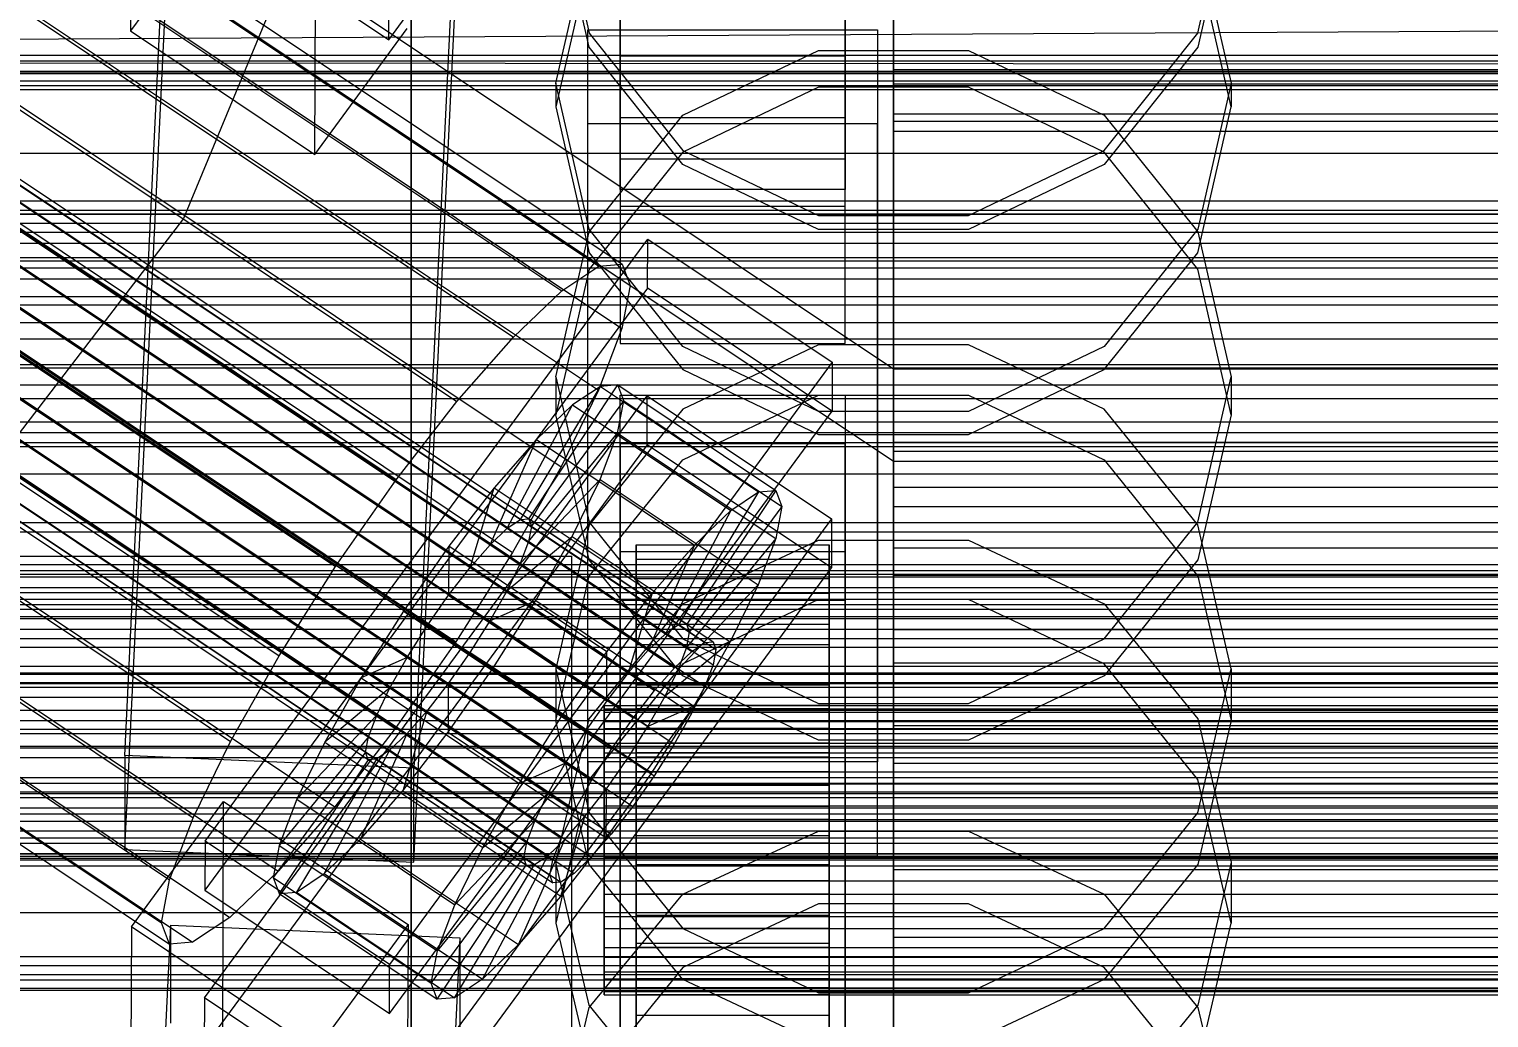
# Model space of a CAD drawing. Header units: millimetres. Extents: x -1970 to 59977, y -65068 to 6837.
# Drawn here: x -183.8 to -93, y -34363.7 to -34302.2 of the extents above; entities that cross this region are included whole.
import ezdxf

# ---------------------------------------------------------------- set-up
doc = ezdxf.new("R2010")
doc.units = ezdxf.units.MM
for name, color, linetype, lineweight in [('COTAS_O', 1, 'Continuous', 0), ('frontal_briquetadora', 7, 'Continuous', 0), ('frontal_C01', 7, 'Continuous', 0), ('frontal_C02', 7, 'Continuous', 0), ('frontal_C03', 7, 'Continuous', 0), ('frontal_mezcladora', 7, 'Continuous', 0), ('frontal_secador', 7, 'Continuous', 0), ('frontal_tolva', 7, 'Continuous', 0)]:
    doc.layers.add(name, color=color, linetype=linetype, lineweight=lineweight)
doc.dimstyles.new('R19_100', dxfattribs={"dimtxt": 250, "dimasz": 150, "dimexe": 150, "dimexo": 80, "dimgap": 100, "dimtad": 1, "dimtih": 1, "dimtoh": 1, "dimdsep": 46, "dimcen": 0.09, "dimadec": 0, "dimazin": 0, "dimtfac": 1, "dimtdec": 4, "dimtofl": 0, "dimtmove": 0, "dimatfit": 3, "dimfxl": 1, "dimtolj": 1, "dimtzin": 0, "dimarcsym": 0})

# ---------------------------------------------------------------- blocks, each defined once
blk = doc.blocks.new('*D39')
at = {"layer": 'COTAS_O', "color": 0, "lineweight": -2, "transparency": 16777216}
for p, q in [((-1725, -34320), (-1725, -33550)), ((1725, -34320), (1725, -33550)), ((-1575, -33700), (1575, -33700))]:
    blk.add_line(p, q, dxfattribs=at)
at = {"layer": 'COTAS_O', "color": 0, "transparency": 16777216}
for points in [[(-1575, -33675), (-1575, -33725), (-1725, -33700)], [(1575, -33675), (1575, -33725), (1725, -33700)]]:
    blk.add_solid(points, dxfattribs=at)
at = {"layer": 'Defpoints', "color": 0, "transparency": 16777216}
for p in [(1725, -33700), (-1725, -34400), (1725, -34400)]:
    blk.add_point(p, dxfattribs=at)
blk = doc.blocks.new('*D42')
at = {"layer": 'COTAS_O', "color": 0, "lineweight": -2, "transparency": 16777216}
for p, q in [((-570, -33700), (200, -33700)), ((50, -34750), (50, -33850)), ((-570, -34900), (200, -34900))]:
    blk.add_line(p, q, dxfattribs=at)
at = {"layer": 'COTAS_O', "color": 0, "transparency": 16777216}
for points in [[(25, -33850), (75, -33850), (50, -33700)], [(25, -34750), (75, -34750), (50, -34900)]]:
    blk.add_solid(points, dxfattribs=at)
at = {"layer": 'Defpoints', "color": 0, "transparency": 16777216}
for p in [(-650, -33700), (50, -33700), (-650, -34900)]:
    blk.add_point(p, dxfattribs=at)
blk = doc.blocks.new('*D43')
at = {"layer": 'COTAS_O', "color": 0, "lineweight": -2, "transparency": 16777216}
for p, q in [((-650, -34820), (-650, -34050)), ((650, -34820), (650, -34050)), ((-500, -34200), (500, -34200))]:
    blk.add_line(p, q, dxfattribs=at)
at = {"layer": 'COTAS_O', "color": 0, "transparency": 16777216}
for points in [[(-500, -34175), (-500, -34225), (-650, -34200)], [(500, -34175), (500, -34225), (650, -34200)]]:
    blk.add_solid(points, dxfattribs=at)
at = {"layer": 'Defpoints', "color": 0, "transparency": 16777216}
for p in [(650, -34200), (-650, -34900), (650, -34900)]:
    blk.add_point(p, dxfattribs=at)

msp = doc.modelspace()

# ---------------------------------------------------------------- linework, layer by layer
at = {"layer": 'frontal_briquetadora'}
for p, q in [((-160, -34302.341), (-160, -34284.973)), ((-160, -34307.656), (-160, -34288.435)), ((-160, -34307.682), (-160, -34288.446)), ((-160, -34289.389), (-160, -34306.421)), ((-160, -34289.82), (-160, -34309.026)), ((-160, -34292.221), (-160, -34306.82)), ((-160, -34303.498), (-160, -34293.039)), ((-151, -34293.364), (-148.92, -34302.464)), ((-111.08, -34302.464), (-109, -34293.364)), ((-160, -34294.247), (-160, -34314.065)), ((-160, -34294.5), (-160, -34313.519)), ((-160, -34294.515), (-160, -34313.55)), ((-160, -34294.704), (-160, -34313.651)), ((-160, -34294.867), (-160, -34314.683)), ((-148.92, -34303.343), (-151, -34294.247)), ((-109, -34294.247), (-111.08, -34303.343)), ((-160, -34315.301), (-160, -34295.487)), ((-160, -34296.162), (-160, -34305.188)), ((-151, -34305.584), (-148.92, -34296.503)), ((-111.08, -34296.503), (-109, -34305.584)), ((-148.92, -34297.965), (-151, -34307.055)), ((-109, -34307.055), (-111.08, -34297.964)), ((-160, -34318.183), (-160, -34299.541)), ((-160, -34300.517), (-160, -34319.289)), ((-160, -34300.538), (-160, -34319.325)), ((-160, -34317.401), (-160, -34302.341)), ((-148.92, -34302.464), (-143.093, -34309.762)), ((-116.907, -34309.762), (-111.08, -34302.464)), ((-160, -34307.765), (-160, -34303.498)), ((-143.094, -34310.629), (-148.92, -34303.343)), ((-143.093, -34307.571), (-134.673, -34303.551)), ((-134.673, -34303.551), (-125.327, -34303.551)), ((-125.327, -34303.551), (-116.907, -34307.571)), ((-111.08, -34303.343), (-116.906, -34310.629)), ((-160, -34305.188), (-160, -34307.765)), ((-151, -34305.584), (-151, -34307.055)), ((-148.92, -34314.665), (-151, -34305.584)), ((-134.674, -34305.831), (-143.094, -34309.876)), ((-125.326, -34305.831), (-134.674, -34305.831)), ((-116.906, -34309.876), (-125.326, -34305.831)), ((-109, -34305.584), (-111.08, -34314.665)), ((-109, -34305.584), (-109, -34307.055)), ((-160, -34306.421), (-160, -34320.524)), ((-160, -34306.82), (-160, -34316.575)), ((-160, -34326.072), (-160, -34307.656)), ((-160, -34326.113), (-160, -34307.682)), ((-151, -34307.055), (-148.92, -34316.128)), ((-148.92, -34314.816), (-143.093, -34307.571)), ((-116.907, -34307.571), (-111.08, -34314.816)), ((-111.08, -34316.128), (-109, -34307.055)), ((-160, -34309.026), (-160, -34326.924)), ((-143.094, -34309.876), (-148.92, -34317.151)), ((-143.093, -34309.762), (-134.673, -34313.812)), ((-125.327, -34313.812), (-116.907, -34309.762)), ((-111.08, -34317.151), (-116.906, -34309.876)), ((-134.674, -34314.669), (-143.094, -34310.629)), ((-116.906, -34310.629), (-125.326, -34314.669)), ((-160, -34313.519), (-160, -34331.59)), ((-160, -34313.55), (-160, -34331.635)), ((-160, -34313.651), (-160, -34331.113)), ((-160, -34314.065), (-160, -34333.784)), ((-134.673, -34313.812), (-125.327, -34313.812)), ((-160, -34314.683), (-160, -34334.398)), ((-151, -34323.849), (-148.92, -34314.816)), ((-143.093, -34321.948), (-148.92, -34314.665)), ((-125.326, -34314.669), (-134.674, -34314.669)), ((-111.08, -34314.665), (-116.907, -34321.948)), ((-111.08, -34314.816), (-109, -34323.849)), ((-160, -34335.011), (-160, -34315.301)), ((-160, -34316.575), (-160, -34320)), ((-148.92, -34316.128), (-143.094, -34323.39)), ((-116.906, -34323.39), (-111.08, -34316.128)), ((-160, -34327.861), (-160, -34317.401)), ((-148.92, -34317.151), (-151, -34326.199)), ((-109, -34326.199), (-111.08, -34317.151)), ((-160, -34335.166), (-160, -34318.183)), ((-160, -34319.289), (-160, -34336.971)), ((-160, -34319.325), (-160, -34337.021)), ((-160, -34320.524), (-160, -34329.551)), ((-134.673, -34321.854), (-143.093, -34325.844)), ((-134.673, -34325.989), (-143.093, -34321.948)), ((-125.327, -34321.854), (-134.673, -34321.854)), ((-116.907, -34325.844), (-125.327, -34321.854)), ((-116.907, -34321.948), (-125.327, -34325.989)), ((-151, -34323.849), (-151, -34326.199)), ((-151, -34323.849), (-148.92, -34332.883)), ((-143.094, -34323.39), (-134.674, -34327.416)), ((-125.326, -34327.416), (-116.906, -34323.39)), ((-111.08, -34332.883), (-109, -34323.849)), ((-109, -34323.849), (-109, -34326.199)), ((-143.094, -34329.005), (-134.674, -34324.981)), ((-134.674, -34324.981), (-125.326, -34324.981)), ((-125.326, -34324.981), (-116.906, -34329.005)), ((-143.093, -34325.844), (-148.92, -34333.033)), ((-111.08, -34333.033), (-116.907, -34325.844)), ((-160, -34343.231), (-160, -34326.072)), ((-160, -34343.286), (-160, -34326.113)), ((-148.92, -34335.219), (-151, -34326.199)), ((-125.327, -34325.989), (-134.673, -34325.989)), ((-109, -34326.199), (-111.08, -34335.22)), ((-160, -34326.924), (-160, -34342.827)), ((-134.674, -34327.416), (-125.326, -34327.416)), ((-160, -34332.127), (-160, -34327.861)), ((-160, -34329.551), (-160, -34332.127)), ((-148.92, -34336.235), (-143.094, -34329.005)), ((-116.906, -34329.005), (-111.08, -34336.235)), ((-160, -34331.113), (-160, -34346.418)), ((-160, -34331.59), (-160, -34348.267)), ((-160, -34331.635), (-160, -34348.326)), ((-148.92, -34333.033), (-151, -34341.997)), ((-148.92, -34332.883), (-143.093, -34340.127)), ((-116.907, -34340.127), (-111.08, -34332.883)), ((-109, -34341.997), (-111.08, -34333.033)), ((-160, -34333.784), (-160, -34353.351)), ((-143.093, -34337.96), (-134.673, -34333.996)), ((-134.673, -34333.996), (-125.327, -34333.996)), ((-125.327, -34333.996), (-116.907, -34337.96)), ((-160, -34334.398), (-160, -34353.959)), ((-160, -34354.568), (-160, -34335.011)), ((-160, -34349.836), (-160, -34335.166)), ((-143.094, -34342.432), (-148.92, -34335.219)), ((-111.08, -34335.22), (-116.906, -34342.432)), ((-151, -34345.219), (-148.92, -34336.235)), ((-111.08, -34336.235), (-109, -34345.219)), ((-160, -34336.971), (-160, -34353.127)), ((-160, -34337.021), (-160, -34353.19)), ((-134.674, -34337.684), (-143.094, -34341.688)), ((-125.326, -34337.684), (-134.674, -34337.684)), ((-116.906, -34341.688), (-125.326, -34337.684)), ((-148.92, -34345.102), (-143.093, -34337.96)), ((-116.907, -34337.96), (-111.08, -34345.102)), ((-143.093, -34340.127), (-134.673, -34344.148)), ((-125.327, -34344.148), (-116.907, -34340.127)), ((-151, -34341.997), (-151, -34345.219)), ((-151, -34341.997), (-148.92, -34350.961)), ((-143.094, -34341.688), (-148.92, -34348.879)), ((-111.08, -34348.879), (-116.906, -34341.688)), ((-111.08, -34350.961), (-109, -34341.997)), ((-109, -34341.997), (-109, -34345.219)), ((-160, -34342.827), (-160, -34356.124)), ((-134.674, -34346.427), (-143.094, -34342.432)), ((-116.906, -34342.432), (-125.326, -34346.427)), ((-160, -34358.71), (-160, -34343.231)), ((-160, -34358.777), (-160, -34343.286)), ((-134.673, -34344.148), (-125.327, -34344.148)), ((-151, -34354.009), (-148.92, -34345.102)), ((-148.92, -34354.166), (-151, -34345.219)), ((-111.08, -34345.102), (-109, -34354.009)), ((-109, -34345.219), (-111.08, -34354.166)), ((-160, -34346.418), (-160, -34358.978)), ((-125.326, -34346.427), (-134.674, -34346.427)), ((-160, -34348.267), (-160, -34363.141)), ((-160, -34348.326), (-160, -34363.212)), ((-148.92, -34348.879), (-151, -34357.809)), ((-109, -34357.809), (-111.08, -34348.879)), ((-160, -34361.631), (-160, -34349.836)), ((-148.92, -34350.961), (-143.093, -34358.15)), ((-116.907, -34358.15), (-111.08, -34350.961)), ((-143.093, -34356.004), (-134.673, -34352.087)), ((-134.673, -34352.087), (-125.327, -34352.087)), ((-125.327, -34352.087), (-116.907, -34356.004)), ((-160, -34353.127), (-160, -34367.36)), ((-160, -34353.19), (-160, -34367.434)), ((-160, -34353.351), (-160, -34372.717)), ((-160, -34353.959), (-160, -34373.318)), ((-151, -34354.009), (-151, -34357.809)), ((-148.92, -34362.915), (-151, -34354.009)), ((-109, -34354.009), (-111.08, -34362.915)), ((-109, -34354.009), (-109, -34357.809)), ((-160, -34373.92), (-160, -34354.568)), ((-143.094, -34361.311), (-148.92, -34354.166)), ((-111.08, -34354.166), (-116.906, -34361.311)), ((-160, -34356.124), (-160, -34366.303)), ((-148.92, -34363.062), (-143.093, -34356.004)), ((-134.674, -34356.608), (-143.094, -34360.574)), ((-125.326, -34356.608), (-134.674, -34356.608)), ((-116.906, -34360.574), (-125.326, -34356.608)), ((-116.907, -34356.004), (-111.08, -34363.062)), ((-151, -34357.809), (-148.92, -34366.693)), ((-143.093, -34358.15), (-134.673, -34362.14)), ((-125.327, -34362.14), (-116.907, -34358.15)), ((-111.08, -34366.693), (-109, -34357.809)), ((-160, -34372.127), (-160, -34358.71)), ((-160, -34372.205), (-160, -34358.777)), ((-160, -34358.978), (-160, -34368.312)), ((-143.094, -34360.574), (-148.92, -34367.693)), ((-134.674, -34365.266), (-143.094, -34361.311)), ((-116.906, -34361.311), (-125.326, -34365.266)), ((-111.08, -34367.692), (-116.906, -34360.574)), ((-160, -34370.096), (-160, -34361.631)), ((-134.673, -34362.14), (-125.327, -34362.14)), ((-160, -34363.141), (-160, -34375.844)), ((-151, -34371.863), (-148.92, -34363.062)), ((-143.093, -34370.057), (-148.92, -34362.915)), ((-111.08, -34362.915), (-116.907, -34370.057)), ((-111.08, -34363.062), (-109, -34371.863)), ((-160, -34363.212), (-160, -34375.925))]:
    msp.add_line(p, q, dxfattribs=at)
at = {"layer": 'frontal_C01'}
for p, q in [((-130, -34323.357), (-130, -34026.66)), ((-130, -34032.379), (-130, -34329.075)), ((-332.629, -34193.949), (-148.32, -34316.947)), ((-331.181, -34193.834), (-146.872, -34316.832)), ((-330.692, -34195.16), (-146.383, -34318.158)), ((-334.938, -34195.496), (-150.629, -34318.495)), ((-355.53, -34197.684), (-141.731, -34340.362)), ((-355.017, -34197.643), (-141.218, -34340.321)), ((-331.197, -34197.836), (-146.887, -34320.834)), ((-356.348, -34198.233), (-142.549, -34340.91)), ((-354.844, -34198.113), (-141.045, -34340.791)), ((-337.95, -34198.371), (-153.641, -34321.37)), ((-357.415, -34199.251), (-143.617, -34341.929)), ((-355.022, -34199.061), (-141.224, -34341.739)), ((-355.541, -34200.424), (-141.742, -34343.101)), ((-358.659, -34200.671), (-144.861, -34343.349)), ((-146.196, -34345.072), (-359.995, -34202.395)), ((-356.363, -34202.107), (-142.565, -34344.784)), ((-341.461, -34202.378), (-157.152, -34325.376)), ((-332.659, -34201.68), (-148.35, -34324.678)), ((-357.434, -34203.996), (-143.635, -34346.674)), ((-361.332, -34204.305), (-147.533, -34346.983)), ((-358.68, -34205.963), (-144.881, -34348.641)), ((-362.578, -34206.272), (-148.779, -34348.95)), ((-334.981, -34206.43), (-150.672, -34329.428)), ((-360.017, -34207.873), (-146.218, -34350.551)), ((-160.922, -34330.241), (-345.231, -34207.243)), ((-363.648, -34208.161), (-149.85, -34350.839)), ((-361.352, -34209.597), (-147.554, -34352.275)), ((-364.471, -34209.844), (-150.672, -34352.522)), ((-364.989, -34211.206), (-151.191, -34353.884)), ((-362.596, -34211.017), (-148.798, -34353.694)), ((-365.168, -34212.155), (-151.369, -34354.832)), ((-363.664, -34212.035), (-149.865, -34354.713)), ((-338.003, -34211.762), (-153.694, -34334.76)), ((-364.995, -34212.624), (-151.196, -34355.302)), ((-364.482, -34212.584), (-150.683, -34355.262)), ((-349.002, -34212.634), (-164.693, -34335.632)), ((-341.52, -34217.313), (-157.211, -34340.311)), ((-352.519, -34218.185), (-168.21, -34341.184)), ((-345.291, -34222.705), (-160.982, -34345.703)), ((-355.541, -34223.518), (-171.232, -34346.516)), ((-349.061, -34227.57), (-164.752, -34350.568)), ((-357.863, -34228.268), (-173.554, -34351.266)), ((-359.326, -34232.112), (-175.016, -34355.11)), ((-352.572, -34231.576), (-168.263, -34354.574)), ((-359.83, -34234.788), (-175.521, -34357.786)), ((-355.584, -34234.451), (-171.275, -34357.449)), ((-357.893, -34235.999), (-173.584, -34358.997)), ((-359.341, -34236.114), (-175.032, -34359.112)), ((-130, -34323.357), (-228.298, -34257.758)), ((-228.298, -34263.476), (-130, -34329.075)), ((-172.809, -34352.722), (-145.277, -34315.278)), ((-145.289, -34318.322), (-145.277, -34315.278)), ((-145.277, -34315.278), (-133.809, -34322.931)), ((-148.32, -34316.947), (-146.872, -34316.832)), ((-146.872, -34316.832), (-146.383, -34318.158)), ((-150.629, -34318.495), (-148.32, -34316.947)), ((-145.289, -34318.322), (-172.821, -34355.766)), ((-153.641, -34321.37), (-150.629, -34318.495)), ((-146.383, -34318.158), (-146.887, -34320.834)), ((-133.821, -34325.975), (-145.289, -34318.322)), ((-157.152, -34325.376), (-153.641, -34321.37)), ((-146.887, -34320.834), (-148.35, -34324.678)), ((-133.809, -34322.931), (-161.341, -34360.375)), ((-133.809, -34322.931), (-133.821, -34325.975)), ((-130, -34620.053), (-130, -34323.357)), ((0, -34323.357), (-130, -34323.357)), ((-172.847, -34362.462), (-145.315, -34325.018)), ((-153.199, -34332.709), (-148.226, -34324.431)), ((-152.686, -34332.668), (-147.143, -34324.345)), ((-148.35, -34324.678), (-150.672, -34329.428)), ((-148.226, -34324.431), (-149.953, -34325.589)), ((-147.143, -34324.345), (-148.226, -34324.431)), ((-148.226, -34324.431), (-138.396, -34330.991)), ((-147.143, -34324.345), (-137.313, -34330.905)), ((-146.777, -34325.337), (-147.143, -34324.345)), ((-147, -34328.013), (-147, -34324.969)), ((-147, -34324.969), (-133, -34324.969)), ((-147, -34370.692), (-147, -34324.969)), ((-145.327, -34328.062), (-145.315, -34325.018)), ((-145.315, -34325.018), (-133.847, -34332.671)), ((-133, -34324.969), (-133, -34328.013)), ((-133, -34324.969), (-133, -34370.692)), ((-160.922, -34330.241), (-157.152, -34325.376)), ((-154.017, -34333.257), (-149.953, -34325.589)), ((-152.513, -34333.138), (-146.777, -34325.337)), ((-149.953, -34325.589), (-152.207, -34327.739)), ((-149.953, -34325.589), (-140.123, -34332.149)), ((-147.155, -34327.339), (-146.777, -34325.337)), ((-146.777, -34325.337), (-136.948, -34331.897)), ((-161.353, -34363.419), (-133.821, -34325.975)), ((-155.085, -34334.276), (-152.207, -34327.739)), ((-152.207, -34327.739), (-154.833, -34330.736)), ((-152.692, -34334.086), (-147.155, -34327.339)), ((-152.207, -34327.739), (-142.377, -34334.299)), ((-148.249, -34330.214), (-147.155, -34327.339)), ((-147.155, -34327.339), (-137.325, -34333.899)), ((-145.327, -34328.062), (-172.859, -34365.506)), ((-133, -34328.013), (-147, -34328.013)), ((-147, -34328.013), (-147, -34373.736)), ((-133.859, -34335.715), (-145.327, -34328.062)), ((-133, -34373.736), (-133, -34328.013)), ((-130, -34329.075), (-130, -34327.899)), ((-130, -34327.899), (-130, -34328.451)), ((-130, -34327.899), (130, -34327.899)), ((-130, -34328.451), (-130, -34330.695)), ((-130, -34328.451), (130, -34328.451)), ((-150.672, -34329.428), (-153.694, -34334.76)), ((-130, -34329.075), (-130, -34625.771)), ((-130, -34329.075), (0, -34329.075)), ((-130, -34331.9), (-130, -34329.075)), ((-130, -34329.075), (130, -34329.075)), ((-164.693, -34335.632), (-160.922, -34330.241)), ((-153.21, -34335.448), (-148.249, -34330.214)), ((-149.985, -34333.767), (-148.249, -34330.214)), ((-148.249, -34330.214), (-138.419, -34336.774)), ((-154.833, -34330.736), (-157.653, -34334.375)), ((-156.329, -34335.695), (-154.833, -34330.736)), ((-154.833, -34330.736), (-145.003, -34337.296)), ((-138.396, -34330.991), (-143.369, -34339.269)), ((-137.313, -34330.905), (-142.856, -34339.228)), ((-140.123, -34332.149), (-138.396, -34330.991)), ((-138.396, -34330.991), (-137.313, -34330.905)), ((-137.313, -34330.905), (-136.948, -34331.897)), ((-130, -34330.695), (-130, -34334.477)), ((-130, -34330.695), (130, -34330.695)), ((-140.123, -34332.149), (-144.188, -34339.817)), ((-136.948, -34331.897), (-142.683, -34339.698)), ((-142.377, -34334.299), (-140.123, -34332.149)), ((-136.948, -34331.897), (-137.325, -34333.899)), ((-130, -34336.182), (-130, -34331.9)), ((-130, -34331.9), (130, -34331.9)), ((-133.847, -34332.671), (-161.379, -34370.115)), ((-154.017, -34333.257), (-153.199, -34332.709)), ((-153.199, -34332.709), (-152.686, -34332.668)), ((-143.369, -34339.269), (-153.199, -34332.709)), ((-152.513, -34333.138), (-152.692, -34334.086)), ((-142.856, -34339.228), (-152.686, -34332.668)), ((-152.686, -34332.668), (-152.513, -34333.138)), ((-142.683, -34339.698), (-152.513, -34333.138)), ((-133.847, -34332.671), (-133.859, -34335.715)), ((-155.085, -34334.276), (-154.017, -34333.257)), ((-154.033, -34337.131), (-149.985, -34333.767)), ((-144.188, -34339.817), (-154.017, -34333.257)), ((-152.692, -34334.086), (-153.21, -34335.448)), ((-142.862, -34340.646), (-152.692, -34334.086)), ((-152.246, -34337.756), (-149.985, -34333.767)), ((-149.985, -34333.767), (-140.156, -34340.327)), ((-137.325, -34333.899), (-142.862, -34340.646)), ((-137.325, -34333.899), (-138.419, -34336.774)), ((-157.653, -34334.375), (-160.474, -34338.409)), ((-157.653, -34334.375), (-157.665, -34337.419)), ((-147.823, -34340.935), (-157.653, -34334.375)), ((-153.694, -34334.76), (-157.211, -34340.311)), ((-156.329, -34335.695), (-155.085, -34334.276)), ((-145.255, -34340.836), (-155.085, -34334.276)), ((-147, -34337.753), (-147, -34334.709)), ((-147, -34334.709), (-133, -34334.709)), ((-147, -34380.432), (-147, -34334.709)), ((-146, -34344.28), (-146, -34334.291)), ((-146, -34334.291), (-146, -34334.705)), ((-146, -34334.291), (-134, -34334.291)), ((-146, -34335.171), (-146, -34334.291)), ((-146, -34344.476), (-146, -34334.705)), ((-146, -34334.705), (-146, -34336.383)), ((-146, -34334.705), (-134, -34334.705)), ((-142.377, -34334.299), (-145.255, -34340.836)), ((-145.003, -34337.296), (-142.377, -34334.299)), ((-134, -34334.705), (-134, -34334.291)), ((-134, -34334.291), (-134, -34344.28)), ((-134, -34334.291), (-134, -34335.171)), ((-134, -34336.383), (-134, -34334.705)), ((-134, -34334.705), (-134, -34344.476)), ((-133, -34334.709), (-133, -34337.753)), ((-133, -34334.709), (-133, -34380.432)), ((-130, -34334.477), (-130, -34339.54)), ((-130, -34334.477), (130, -34334.477)), ((-168.21, -34341.184), (-164.693, -34335.632)), ((-161.391, -34373.159), (-133.859, -34335.715)), ((-157.665, -34337.419), (-156.329, -34335.695)), ((-146.499, -34342.255), (-156.329, -34335.695)), ((-153.21, -34335.448), (-154.033, -34337.131)), ((-143.38, -34342.008), (-153.21, -34335.448)), ((-146, -34344.697), (-146, -34335.171)), ((-146, -34335.171), (-134, -34335.171)), ((-146, -34337.285), (-146, -34335.171)), ((-134, -34335.171), (-134, -34344.697)), ((-134, -34335.171), (-134, -34337.285)), ((-146, -34345.271), (-146, -34336.383)), ((-146, -34336.383), (-146, -34339.212)), ((-146, -34336.383), (-134, -34336.383)), ((-138.419, -34336.774), (-143.38, -34342.008)), ((-138.419, -34336.774), (-140.156, -34340.327)), ((-134, -34339.212), (-134, -34336.383)), ((-134, -34336.383), (-134, -34345.271)), ((-130, -34341.628), (-130, -34336.182)), ((-130, -34336.182), (130, -34336.182)), ((-159.001, -34339.33), (-157.665, -34337.419)), ((-157.665, -34337.419), (-147.835, -34343.979)), ((-154.033, -34337.131), (-155.103, -34339.021)), ((-144.203, -34343.691), (-154.033, -34337.131)), ((-147.823, -34340.935), (-145.003, -34337.296)), ((-145.003, -34337.296), (-146.499, -34342.255)), ((-146, -34345.698), (-146, -34337.285)), ((-146, -34337.285), (-134, -34337.285)), ((-146, -34340.488), (-146, -34337.285)), ((-134, -34337.285), (-134, -34345.698)), ((-134, -34337.285), (-134, -34340.488)), ((-160.474, -34338.409), (-163.105, -34342.561)), ((-159.001, -34339.33), (-160.474, -34338.409)), ((-160.474, -34338.409), (-150.644, -34344.968)), ((-155.103, -34339.021), (-152.246, -34337.756)), ((-154.877, -34341.909), (-152.246, -34337.756)), ((-152.246, -34337.756), (-142.416, -34344.316)), ((-133, -34337.753), (-147, -34337.753)), ((-147, -34337.753), (-147, -34383.476)), ((-133, -34383.476), (-133, -34337.753)), ((-160.247, -34341.297), (-159.001, -34339.33)), ((-149.171, -34345.889), (-159.001, -34339.33)), ((-155.103, -34339.021), (-156.35, -34340.987)), ((-145.274, -34345.58), (-155.103, -34339.021)), ((-146, -34346.611), (-146, -34339.212)), ((-146, -34339.212), (-146, -34343)), ((-146, -34339.212), (-134, -34339.212)), ((-143.369, -34339.269), (-144.188, -34339.817)), ((-142.856, -34339.228), (-143.369, -34339.269)), ((-142.683, -34339.698), (-142.856, -34339.228)), ((-134, -34343), (-134, -34339.212)), ((-134, -34339.212), (-134, -34346.611)), ((-130, -34339.54), (-130, -34345.539)), ((-130, -34339.54), (130, -34339.54)), ((-157.211, -34340.311), (-160.982, -34345.703)), ((-144.188, -34339.817), (-145.255, -34340.836)), ((-140.156, -34340.327), (-144.203, -34343.691)), ((-142.862, -34340.646), (-142.683, -34339.698)), ((-142.549, -34340.91), (-141.731, -34340.362)), ((-140.156, -34340.327), (-142.416, -34344.316)), ((-141.731, -34340.362), (-141.218, -34340.321)), ((-141.218, -34340.321), (-141.045, -34340.791)), ((-171.232, -34346.516), (-168.21, -34341.184)), ((-160.247, -34341.297), (-163.105, -34342.561)), ((-161.318, -34343.186), (-160.247, -34341.297)), ((-150.417, -34347.856), (-160.247, -34341.297)), ((-156.35, -34340.987), (-157.686, -34342.898)), ((-156.35, -34340.987), (-154.877, -34341.909)), ((-146.52, -34347.547), (-156.35, -34340.987)), ((-150.644, -34344.968), (-147.823, -34340.935)), ((-147.835, -34343.979), (-147.823, -34340.935)), ((-145.255, -34340.836), (-146.499, -34342.255)), ((-146, -34347.215), (-146, -34340.488)), ((-146, -34340.488), (-134, -34340.488)), ((-146, -34344.562), (-146, -34340.488)), ((-143.617, -34341.929), (-142.549, -34340.91)), ((-143.38, -34342.008), (-142.862, -34340.646)), ((-141.045, -34340.791), (-141.224, -34341.739)), ((-134, -34340.488), (-134, -34347.215)), ((-134, -34340.488), (-134, -34344.562)), ((-157.698, -34345.942), (-154.877, -34341.909)), ((-154.877, -34341.909), (-145.047, -34348.468)), ((-146.499, -34342.255), (-147.835, -34343.979)), ((-144.861, -34343.349), (-143.617, -34341.929)), ((-144.203, -34343.691), (-143.38, -34342.008)), ((-141.224, -34341.739), (-141.742, -34343.101)), ((-130, -34347.868), (-130, -34341.628)), ((-130, -34341.628), (130, -34341.628)), ((-163.105, -34342.561), (-165.365, -34346.55)), ((-163.105, -34342.561), (-153.275, -34349.121)), ((-157.686, -34342.898), (-159.022, -34344.622)), ((-157.686, -34342.898), (-157.698, -34345.942)), ((-147.856, -34349.458), (-157.686, -34342.898)), ((-146, -34348.405), (-146, -34343)), ((-146, -34343), (-146, -34347.487)), ((-146, -34343), (-134, -34343)), ((-141.742, -34343.101), (-142.565, -34344.784)), ((-134, -34347.487), (-134, -34343)), ((-134, -34343), (-134, -34348.405)), ((-161.318, -34343.186), (-165.365, -34346.55)), ((-162.14, -34344.869), (-161.318, -34343.186)), ((-151.488, -34349.746), (-161.318, -34343.186)), ((-147.835, -34343.979), (-149.171, -34345.889)), ((-146.196, -34345.072), (-144.861, -34343.349)), ((-145.274, -34345.58), (-144.203, -34343.691)), ((-162.14, -34344.869), (-167.102, -34350.103)), ((-162.659, -34346.231), (-162.14, -34344.869)), ((-152.311, -34351.429), (-162.14, -34344.869)), ((-159.022, -34344.622), (-160.518, -34349.581)), ((-159.022, -34344.622), (-160.266, -34346.041)), ((-149.192, -34351.182), (-159.022, -34344.622)), ((-153.275, -34349.121), (-150.644, -34344.968)), ((-150.644, -34344.968), (-149.171, -34345.889)), ((-148, -34344.697), (-148, -34344.28)), ((-148, -34344.28), (-148, -34344.476)), ((-148, -34344.28), (148, -34344.28)), ((-148, -34344.476), (-148, -34345.271)), ((-148, -34344.476), (148, -34344.476)), ((-148, -34345.698), (-148, -34344.697)), ((-148, -34344.697), (148, -34344.697)), ((-146, -34344.476), (-146, -34344.28)), ((-134, -34344.28), (-146, -34344.28)), ((-146, -34344.28), (-146, -34344.697)), ((-146, -34345.271), (-146, -34344.476)), ((-134, -34344.476), (-146, -34344.476)), ((-146, -34349.145), (-146, -34344.562)), ((-146, -34344.562), (-134, -34344.562)), ((-146, -34349.229), (-146, -34344.562)), ((-134, -34344.697), (-146, -34344.697)), ((-146, -34344.697), (-146, -34345.698)), ((-142.416, -34344.316), (-145.274, -34345.58)), ((-142.416, -34344.316), (-145.047, -34348.468)), ((-142.565, -34344.784), (-143.635, -34346.674)), ((-134, -34344.28), (-134, -34344.476)), ((-134, -34344.697), (-134, -34344.28)), ((-134, -34344.476), (-134, -34345.271)), ((-134, -34344.562), (-134, -34349.145)), ((-134, -34344.562), (-134, -34349.229)), ((-134, -34345.698), (-134, -34344.697)), ((-160.982, -34345.703), (-164.752, -34350.568)), ((-149.171, -34345.889), (-150.417, -34347.856)), ((-148, -34345.271), (-148, -34346.611)), ((-148, -34345.271), (148, -34345.271)), ((-148, -34347.215), (-148, -34345.698)), ((-148, -34345.698), (148, -34345.698)), ((-147.533, -34346.983), (-146.196, -34345.072)), ((-146.52, -34347.547), (-145.274, -34345.58)), ((-146, -34346.611), (-146, -34345.271)), ((-134, -34345.271), (-146, -34345.271)), ((-134, -34345.698), (-146, -34345.698)), ((-146, -34345.698), (-146, -34347.215)), ((-134, -34345.271), (-134, -34346.611)), ((-134, -34347.215), (-134, -34345.698)), ((-130, -34345.539), (-130, -34352.064)), ((130, -34345.539), (-130, -34345.539)), ((-173.554, -34351.266), (-171.232, -34346.516)), ((-162.659, -34346.231), (-168.196, -34352.978)), ((-165.365, -34346.55), (-167.102, -34350.103)), ((-165.365, -34346.55), (-155.535, -34353.109)), ((-160.266, -34346.041), (-163.144, -34352.578)), ((-162.837, -34347.179), (-162.659, -34346.231)), ((-152.829, -34352.791), (-162.659, -34346.231)), ((-160.266, -34346.041), (-161.333, -34347.06)), ((-160.518, -34349.581), (-157.698, -34345.942)), ((-150.436, -34352.601), (-160.266, -34346.041)), ((-157.698, -34345.942), (-147.868, -34352.502)), ((-148, -34346.611), (-148, -34348.405)), ((-148, -34346.611), (148, -34346.611)), ((-146, -34348.405), (-146, -34346.611)), ((-134, -34346.611), (-146, -34346.611)), ((-143.635, -34346.674), (-144.881, -34348.641)), ((-134, -34346.611), (-134, -34348.405)), ((-162.837, -34347.179), (-168.573, -34354.98)), ((-162.664, -34347.649), (-168.208, -34355.972)), ((-162.151, -34347.608), (-167.125, -34355.886)), ((-161.333, -34347.06), (-165.397, -34354.728)), ((-162.664, -34347.649), (-162.837, -34347.179)), ((-153.008, -34353.739), (-162.837, -34347.179)), ((-162.151, -34347.608), (-162.664, -34347.649)), ((-152.835, -34354.209), (-162.664, -34347.649)), ((-161.333, -34347.06), (-162.151, -34347.608)), ((-152.321, -34354.168), (-162.151, -34347.608)), ((-151.503, -34353.62), (-161.333, -34347.06)), ((-148.779, -34348.95), (-147.533, -34346.983)), ((-148, -34349.145), (-148, -34347.215)), ((-148, -34347.215), (148, -34347.215)), ((-147.856, -34349.458), (-146.52, -34347.547)), ((-145.047, -34348.468), (-146.52, -34347.547)), ((-134, -34347.215), (-146, -34347.215)), ((-146, -34347.215), (-146, -34349.145)), ((-146, -34347.487), (-146, -34350.531)), ((-134, -34347.487), (-146, -34347.487)), ((-146, -34347.487), (-146, -34352.368)), ((-134, -34349.145), (-134, -34347.215)), ((-134, -34350.531), (-134, -34347.487)), ((-134, -34352.368), (-134, -34347.487)), ((-153.275, -34349.121), (-150.417, -34347.856)), ((-150.417, -34347.856), (-151.488, -34349.746)), ((-148, -34348.405), (-148, -34350.531)), ((-148, -34348.405), (148, -34348.405)), ((-145.047, -34348.468), (-147.868, -34352.502)), ((-146, -34350.531), (-146, -34348.405)), ((-134, -34348.405), (-146, -34348.405)), ((-134, -34348.405), (-134, -34350.531)), ((-130, -34354.476), (-130, -34347.868)), ((-130, -34347.868), (130, -34347.868)), ((-155.535, -34353.109), (-153.275, -34349.121)), ((-149.85, -34350.839), (-148.779, -34348.95)), ((-149.192, -34351.182), (-147.856, -34349.458)), ((-148, -34351.356), (-148, -34349.145)), ((-148, -34349.145), (148, -34349.145)), ((-147.868, -34352.502), (-147.856, -34349.458)), ((-144.881, -34348.641), (-146.218, -34350.551)), ((-134, -34349.145), (-146, -34349.145)), ((-146, -34349.145), (-146, -34351.356)), ((-146, -34351.356), (-146, -34349.229)), ((-146, -34349.229), (-134, -34349.229)), ((-146, -34354.172), (-146, -34349.229)), ((-134, -34351.356), (-134, -34349.145)), ((-134, -34349.229), (-134, -34351.356)), ((-134, -34349.229), (-134, -34354.172)), ((-177.394, -34358.049), (-171.658, -34350.249)), ((-171.715, -34364.859), (-171.658, -34350.249)), ((-171.658, -34350.249), (-160.19, -34357.902)), ((-167.102, -34350.103), (-168.196, -34352.978)), ((-167.102, -34350.103), (-157.272, -34356.663)), ((-163.144, -34352.578), (-160.518, -34349.581)), ((-160.518, -34349.581), (-150.688, -34356.141)), ((-155.535, -34353.109), (-151.488, -34349.746)), ((-151.488, -34349.746), (-152.311, -34351.429)), ((-175.016, -34355.11), (-173.554, -34351.266)), ((-164.752, -34350.568), (-168.263, -34354.574)), ((-150.688, -34356.141), (-149.192, -34351.182)), ((-150.672, -34352.522), (-149.85, -34350.839)), ((-150.436, -34352.601), (-149.192, -34351.182)), ((-148, -34350.531), (-148, -34352.843)), ((148, -34350.531), (-148, -34350.531)), ((-146.218, -34350.551), (-147.554, -34352.275)), ((-146, -34350.531), (-134, -34350.531)), ((-146, -34352.843), (-146, -34350.531)), ((-134, -34350.531), (-134, -34352.843)), ((-157.272, -34356.663), (-152.311, -34351.429)), ((-152.311, -34351.429), (-152.829, -34352.791)), ((-148, -34353.697), (-148, -34351.356)), ((-148, -34351.356), (148, -34351.356)), ((-134, -34351.356), (-146, -34351.356)), ((-146, -34351.356), (-146, -34353.697)), ((-134, -34353.697), (-134, -34351.356)), ((-130, -34352.064), (-130, -34358.672)), ((-130, -34352.064), (130, -34352.064)), ((-172.809, -34352.722), (-172.821, -34355.766)), ((-161.341, -34360.375), (-172.809, -34352.722)), ((-168.196, -34352.978), (-168.573, -34354.98)), ((-168.196, -34352.978), (-158.366, -34359.538)), ((-165.397, -34354.728), (-163.144, -34352.578)), ((-163.144, -34352.578), (-153.314, -34359.138)), ((-158.366, -34359.538), (-152.829, -34352.791)), ((-157.272, -34356.663), (-155.535, -34353.109)), ((-153.314, -34359.138), (-150.436, -34352.601)), ((-152.829, -34352.791), (-153.008, -34353.739)), ((-151.503, -34353.62), (-150.436, -34352.601)), ((-151.191, -34353.884), (-150.672, -34352.522)), ((-147.868, -34352.502), (-150.688, -34356.141)), ((-147.554, -34352.275), (-148.798, -34353.694)), ((-148, -34352.843), (-148, -34355.184)), ((-148, -34352.843), (148, -34352.843)), ((-146, -34352.843), (-146, -34352.368)), ((-146, -34352.368), (-146, -34357.311)), ((-146, -34352.368), (-134, -34352.368)), ((-146, -34355.184), (-146, -34352.843)), ((-134, -34352.843), (-146, -34352.843)), ((-134, -34357.311), (-134, -34352.368)), ((-134, -34352.368), (-134, -34352.843)), ((-134, -34352.843), (-134, -34355.184)), ((-158.743, -34361.54), (-153.008, -34353.739)), ((-155.567, -34361.288), (-151.503, -34353.62)), ((-153.008, -34353.739), (-152.835, -34354.209)), ((-152.321, -34354.168), (-151.503, -34353.62)), ((-151.369, -34354.832), (-151.191, -34353.884)), ((-148.798, -34353.694), (-149.865, -34354.713)), ((-148, -34356.009), (-148, -34353.697)), ((-148, -34353.697), (148, -34353.697)), ((-146, -34353.697), (-146, -34354.172)), ((-134, -34353.697), (-146, -34353.697)), ((-146, -34353.697), (-146, -34356.009)), ((-134, -34354.172), (-134, -34353.697)), ((-134, -34356.009), (-134, -34353.697)), ((-168.263, -34354.574), (-171.275, -34357.449)), ((-167.125, -34355.886), (-165.397, -34354.728)), ((-165.397, -34354.728), (-155.567, -34361.288)), ((-158.378, -34362.532), (-152.835, -34354.209)), ((-157.295, -34362.446), (-152.321, -34354.168)), ((-152.835, -34354.209), (-152.321, -34354.168)), ((-151.196, -34355.302), (-151.369, -34354.832)), ((-149.865, -34354.713), (-150.683, -34355.262)), ((-146, -34354.172), (-134, -34354.172)), ((-146, -34359.053), (-146, -34354.172)), ((-134, -34354.172), (-134, -34359.053)), ((-130, -34361.001), (-130, -34354.476)), ((-130, -34354.476), (130, -34354.476)), ((-175.521, -34357.786), (-175.016, -34355.11)), ((-172.821, -34355.766), (-161.353, -34363.419)), ((-168.573, -34354.98), (-168.208, -34355.972)), ((-168.573, -34354.98), (-158.743, -34361.54)), ((-168.208, -34355.972), (-167.125, -34355.886)), ((-167.125, -34355.886), (-157.295, -34362.446)), ((-150.683, -34355.262), (-151.196, -34355.302)), ((-148, -34355.184), (-148, -34357.395)), ((-148, -34355.184), (148, -34355.184)), ((-146, -34357.395), (-146, -34355.184)), ((-146, -34355.184), (-146, -34357.311)), ((-134, -34355.184), (-146, -34355.184)), ((-134, -34357.311), (-134, -34355.184)), ((-134, -34355.184), (-134, -34357.395)), ((-168.208, -34355.972), (-158.378, -34362.532)), ((-158.366, -34359.538), (-157.272, -34356.663)), ((-150.688, -34356.141), (-153.314, -34359.138)), ((-148, -34358.135), (-148, -34356.009)), ((-148, -34356.009), (148, -34356.009)), ((-146, -34356.009), (-146, -34359.053)), ((-134, -34356.009), (-146, -34356.009)), ((-146, -34356.009), (-146, -34358.135)), ((-134, -34359.053), (-134, -34356.009)), ((-134, -34358.135), (-134, -34356.009)), ((-171.275, -34357.449), (-173.584, -34358.997)), ((-148, -34357.395), (-148, -34359.325)), ((-148, -34357.395), (148, -34357.395)), ((-146, -34357.311), (-146, -34361.978)), ((-146, -34357.311), (-134, -34357.311)), ((-146, -34359.325), (-146, -34357.395)), ((-146, -34357.395), (-146, -34361.978)), ((-134, -34357.395), (-146, -34357.395)), ((-134, -34361.978), (-134, -34357.311)), ((-134, -34361.978), (-134, -34357.395)), ((-134, -34357.395), (-134, -34359.325)), ((-177.811, -34417.082), (-174.943, -34357.94)), ((-177.394, -34358.049), (-177.451, -34372.659)), ((-165.926, -34365.703), (-177.394, -34358.049)), ((-175.032, -34359.112), (-175.521, -34357.786)), ((-174.943, -34364.029), (-174.943, -34357.94)), ((-174.943, -34357.94), (-156.962, -34358.732)), ((-160.19, -34357.902), (-165.926, -34365.703)), ((-160.19, -34357.902), (-160.247, -34372.512)), ((-148, -34359.929), (-148, -34358.135)), ((-148, -34358.135), (148, -34358.135)), ((-146, -34358.135), (-146, -34363.54)), ((-134, -34358.135), (-146, -34358.135)), ((-146, -34358.135), (-146, -34359.929)), ((-134, -34363.54), (-134, -34358.135)), ((-134, -34359.929), (-134, -34358.135)), ((-173.584, -34358.997), (-175.032, -34359.112)), ((-156.962, -34358.732), (-159.83, -34417.873)), ((-156.962, -34358.732), (-156.962, -34364.82)), ((-153.314, -34359.138), (-155.567, -34361.288)), ((-148, -34359.325), (-148, -34360.842)), ((-148, -34359.325), (148, -34359.325)), ((-146, -34359.053), (-134, -34359.053)), ((-146, -34363.54), (-146, -34359.053)), ((-146, -34360.842), (-146, -34359.325)), ((-146, -34359.325), (-146, -34366.052)), ((-134, -34359.325), (-146, -34359.325)), ((-134, -34359.053), (-134, -34363.54)), ((-134, -34366.052), (-134, -34359.325)), ((-134, -34359.325), (-134, -34360.842)), ((-130, -34358.672), (-130, -34364.911)), ((-130, -34358.672), (130, -34358.672)), ((-161.353, -34363.419), (-161.341, -34360.375)), ((-158.743, -34361.54), (-158.366, -34359.538)), ((-148, -34361.269), (-148, -34359.929)), ((-148, -34359.929), (148, -34359.929)), ((-146, -34359.929), (-146, -34367.328)), ((-134, -34359.929), (-146, -34359.929)), ((-146, -34359.929), (-146, -34361.269)), ((-134, -34367.328), (-134, -34359.929)), ((-134, -34361.269), (-134, -34359.929)), ((-155.567, -34361.288), (-157.295, -34362.446)), ((-148, -34360.842), (-148, -34361.843)), ((-148, -34360.842), (148, -34360.842)), ((-148, -34362.064), (-148, -34361.269)), ((-148, -34361.269), (148, -34361.269)), ((-146, -34361.843), (-146, -34360.842)), ((-146, -34360.842), (-146, -34369.255)), ((-134, -34360.842), (-146, -34360.842)), ((-146, -34361.269), (-146, -34370.157)), ((-134, -34361.269), (-146, -34361.269)), ((-146, -34361.269), (-146, -34362.064)), ((-134, -34369.255), (-134, -34360.842)), ((-134, -34360.842), (-134, -34361.843)), ((-134, -34370.157), (-134, -34361.269)), ((-134, -34362.064), (-134, -34361.269)), ((-130, -34367), (-130, -34361.001)), ((-130, -34361.001), (130, -34361.001)), ((-158.378, -34362.532), (-158.743, -34361.54)), ((-148, -34361.843), (-148, -34362.26)), ((-148, -34361.843), (148, -34361.843)), ((-148, -34362.26), (-148, -34362.064)), ((-148, -34362.064), (148, -34362.064)), ((-146, -34362.26), (-146, -34361.843)), ((-146, -34361.843), (-146, -34371.368)), ((-134, -34361.843), (-146, -34361.843)), ((-146, -34361.978), (-146, -34366.052)), ((-146, -34361.978), (-134, -34361.978)), ((-146, -34362.064), (-146, -34371.835)), ((-134, -34362.064), (-146, -34362.064)), ((-146, -34362.064), (-146, -34362.26)), ((-134, -34371.368), (-134, -34361.843)), ((-134, -34361.843), (-134, -34362.26)), ((-134, -34366.052), (-134, -34361.978)), ((-134, -34371.835), (-134, -34362.064)), ((-134, -34362.26), (-134, -34362.064)), ((-172.847, -34362.462), (-172.859, -34365.506)), ((-161.379, -34370.115), (-172.847, -34362.462)), ((-157.295, -34362.446), (-158.378, -34362.532)), ((-148, -34362.26), (148, -34362.26)), ((-146, -34362.26), (-146, -34372.249)), ((-134, -34362.26), (-146, -34362.26)), ((-134, -34372.249), (-134, -34362.26)), ((-146, -34363.54), (-134, -34363.54)), ((-146, -34367.328), (-146, -34363.54)), ((-134, -34363.54), (-134, -34367.328))]:
    msp.add_line(p, q, dxfattribs=at)
at = {"layer": 'frontal_C02'}
for p, q in [((-130, -34537.975), (-130, -34253.153)), ((-147, -34257.975), (-147, -34303.879)), ((-133, -34303.879), (-133, -34257.975)), ((-130, -34258.894), (-130, -34543.716)), ((-147, -34310.309), (-147, -34264.405)), ((-133, -34264.405), (-133, -34310.309)), ((-161.391, -34302.874), (-133.859, -34265.281)), ((-147, -34267.327), (-147, -34313.232)), ((-133, -34313.232), (-133, -34267.327)), ((-177.811, -34347.384), (-174.943, -34288.008)), ((-177.394, -34288.304), (-177.451, -34302.332)), ((-156.962, -34288.802), (-159.83, -34348.179)), ((-177.811, -34353.231), (-174.943, -34293.854)), ((-171.715, -34294.501), (-177.451, -34302.332)), ((-159.83, -34354.025), (-156.962, -34294.648)), ((-172.859, -34295.19), (-161.391, -34302.874)), ((-165.983, -34310.016), (-165.926, -34295.987)), ((-147, -34312.196), (-147, -34298.167)), ((-147, -34307.73), (-147, -34298.167)), ((-133, -34298.167), (-133, -34312.196)), ((-133, -34298.167), (-133, -34307.73)), ((-161.391, -34302.874), (-161.379, -34299.951)), ((-130, -34300.51), (-130, -34304.727)), ((-147, -34300.956), (-147, -34303.879)), ((-133, -34303.879), (-133, -34300.956)), ((-177.451, -34302.332), (-165.983, -34310.016)), ((-165.983, -34310.016), (-160.247, -34302.184)), ((-149, -34308.104), (-149, -34302.259)), ((-149, -34302.259), (-131, -34302.259)), ((-149, -34347.78), (-149, -34302.259)), ((-131, -34302.259), (-131, -34308.104)), ((-131, -34302.259), (-131, -34347.78)), ((-130, -34305.611), (-130, -34301.76)), ((-147, -34303.879), (-133, -34303.879)), ((-130, -34304.727), (-130, -34307.476)), ((-130, -34304.727), (130, -34304.727)), ((-130, -34307.934), (-130, -34305.611)), ((-130, -34305.611), (130, -34305.611)), ((-133, -34307.73), (-147, -34307.73)), ((-147, -34307.73), (-147, -34321.759)), ((-133, -34321.759), (-133, -34307.73)), ((-130, -34307.476), (-130, -34308.57)), ((-130, -34307.476), (130, -34307.476)), ((-131, -34308.104), (-149, -34308.104)), ((-149, -34353.626), (-149, -34308.104)), ((-131, -34353.626), (-131, -34308.104)), ((-130, -34308.57), (-130, -34307.934)), ((-130, -34307.934), (130, -34307.934)), ((-130, -34308.57), (130, -34308.57)), ((-450, -34309.931), (450, -34309.931)), ((-133, -34310.309), (-147, -34310.309)), ((-147, -34310.309), (-147, -34313.232)), ((-133, -34313.232), (-133, -34310.309)), ((-133, -34312.196), (-147, -34312.196)), ((-147, -34312.196), (-147, -34321.759)), ((-133, -34321.759), (-133, -34312.196)), ((-147, -34313.232), (-133, -34313.232)), ((-147, -34321.759), (-133, -34321.759)), ((-425, -34342.323), (425, -34342.323)), ((-159.83, -34348.179), (-177.811, -34347.384)), ((-177.811, -34347.384), (-177.811, -34353.231)), ((-159.83, -34354.025), (-159.83, -34348.179)), ((-131, -34347.78), (-149, -34347.78)), ((-149, -34347.78), (-149, -34353.626)), ((-131, -34353.626), (-131, -34347.78)), ((425, -34353.799), (-425, -34353.799)), ((-177.811, -34353.231), (-159.83, -34354.025)), ((-149, -34353.626), (-131, -34353.626)), ((425, -34357.17), (-425, -34357.17))]:
    msp.add_line(p, q, dxfattribs=at)
at = {"layer": 'frontal_C03'}
for p, q in [((1250, -34304.209), (-1250, -34304.209)), ((1250, -34304.862), (-1250, -34304.862)), ((1250, -34305.744), (-1250, -34305.744)), ((-1250, -34312.901), (1250, -34312.901)), ((-1250, -34313.698), (1250, -34313.698)), ((-1250, -34314.283), (1250, -34314.283)), ((1250, -34315.55), (-1250, -34315.55)), ((1250, -34316.431), (-1250, -34316.431)), ((-1250, -34316.621), (1250, -34316.621)), ((1250, -34317.085), (-1250, -34317.085)), ((-1250, -34317.75), (1250, -34317.75)), ((1250, -34319.392), (-1250, -34319.392)), ((-1250, -34320.45), (1250, -34320.45)), ((-1250, -34321.469), (1250, -34321.469)), ((-1250, -34323.066), (1250, -34323.066)), ((1250, -34323.302), (-1250, -34323.302)), ((1250, -34324.359), (-1250, -34324.359)), ((1250, -34326.667), (-1250, -34326.667)), ((1250, -34327.32), (-1250, -34327.32)), ((-1250, -34327.913), (1250, -34327.913)), ((1250, -34328.201), (-1250, -34328.201)), ((-1250, -34329.869), (1250, -34329.869)), ((-1268, -34335.887), (1268, -34335.887)), ((-1250, -34335.513), (1250, -34335.513)), ((-1268, -34336.111), (1268, -34336.111)), ((-1268, -34336.275), (1268, -34336.275)), ((-1268, -34336.933), (1268, -34336.933)), ((-1268, -34337.25), (1268, -34337.25)), ((1250, -34337.695), (-1250, -34337.695)), ((-1268, -34338.296), (1268, -34338.296)), ((1250, -34338.008), (-1250, -34338.008)), ((-1268, -34338.746), (1268, -34338.746)), ((1250, -34338.889), (-1250, -34338.889)), ((1250, -34339.543), (-1250, -34339.543)), ((-1268, -34340.109), (1268, -34340.109)), ((-1268, -34340.659), (1268, -34340.659)), ((-1268, -34342.246), (1268, -34342.246)), ((1250, -34341.85), (-1250, -34341.85)), ((1268, -34342.86), (-1268, -34342.86)), ((-1250, -34342.907), (1250, -34342.907)), ((1530, -34343.773), (-1530, -34343.773)), ((-1250, -34343.752), (1250, -34343.752)), ((-1268, -34344.563), (1268, -34344.563)), ((-1268, -34345.199), (1268, -34345.199)), ((1250, -34345.759), (-1250, -34345.759)), ((-1250, -34346.01), (1250, -34346.01)), ((-1268, -34346.902), (1268, -34346.902)), ((-1268, -34347.516), (1268, -34347.516)), ((1250, -34346.817), (-1250, -34346.817)), ((1530, -34348.773), (-1530, -34348.773)), ((-1268, -34349.103), (1268, -34349.103)), ((1250, -34349.124), (-1250, -34349.124)), ((-1268, -34349.653), (1268, -34349.653)), ((1250, -34349.778), (-1250, -34349.778)), ((-1268, -34351.016), (1268, -34351.016)), ((1250, -34350.659), (-1250, -34350.659)), ((-1268, -34351.466), (1268, -34351.466)), ((-1250, -34352.067), (1250, -34352.067)), ((-1268, -34352.512), (1268, -34352.512)), ((-1268, -34352.829), (1268, -34352.829)), ((-1268, -34353.487), (1268, -34353.487)), ((-1268, -34353.651), (1268, -34353.651)), ((-1268, -34353.875), (1268, -34353.875)), ((-1250, -34354.249), (1250, -34354.249)), ((-1250, -34359.893), (1250, -34359.893)), ((1250, -34360.465), (-1250, -34360.465)), ((1250, -34361.347), (-1250, -34361.347)), ((-1250, -34361.849), (1250, -34361.849)), ((1250, -34362), (-1250, -34362))]:
    msp.add_line(p, q, dxfattribs=at)
at = {"layer": 'frontal_mezcladora'}
for p, q in [((-161.361, -34283.129), (-174.149, -34314)), ((-174.149, -34314), (-194.49, -34340.51)), ((-420, -34335), (-150, -34335)), ((-150, -34380), (-150, -34335))]:
    msp.add_line(p, q, dxfattribs=at)
at = {"layer": 'frontal_secador'}
for p, q in [((-420.92, -34304.12), (429.5, -34299.5)), ((1250, -34303.856), (-1250, -34303.856)), ((-420.92, -34304.12), (417.18, -34304.78)), ((-413, -34305), (417.18, -34304.78)), ((413, -34305), (-413, -34305)), ((1250, -34305.455), (-1250, -34305.455)), ((1250, -34306), (-1250, -34306)), ((1360, -34313.5), (-1360, -34313.5)), ((1250, -34313.75), (-1250, -34313.75)), ((1360, -34314.863), (-1360, -34314.863)), ((1360, -34318.859), (-1360, -34318.859)), ((1360, -34325.216), (-1360, -34325.216)), ((1250, -34332.924), (-1250, -34332.924)), ((1360, -34333.5), (-1360, -34333.5)), ((1360, -34343.147), (-1360, -34343.147)), ((-1360, -34353.5), (1360, -34353.5)), ((-1250, -34353.5), (1250, -34353.5))]:
    msp.add_line(p, q, dxfattribs=at)
at = {"layer": 'frontal_tolva'}
for p, q in [((-1821.5, -34350), (1821.5, -34350)), ((-1821.5, -34361), (1821.5, -34361))]:
    msp.add_line(p, q, dxfattribs=at)

# ---------------------------------------------------------------- dimensions: what is measured, and where the dimension line sits
at = {"layer": 'COTAS_O'}
for p1, p2, distance, picture, middle in [((-1725, -34400), (1725, -34400), 700, '*D39', (0, -33700)), ((-650, -34900), (-650, -33700), -700, '*D42', (50, -34300)), ((-650, -34900), (650, -34900), 700, '*D43', (0, -34200))]:
    dim = msp.add_aligned_dim(p1=p1, p2=p2, distance=distance, text='<> O', dimstyle='R19_100', dxfattribs=at)
    dim.commit()
    dim.dimension.update_dxf_attribs({"geometry": picture, "text_midpoint": middle})

doc.saveas('drawing.dxf')
